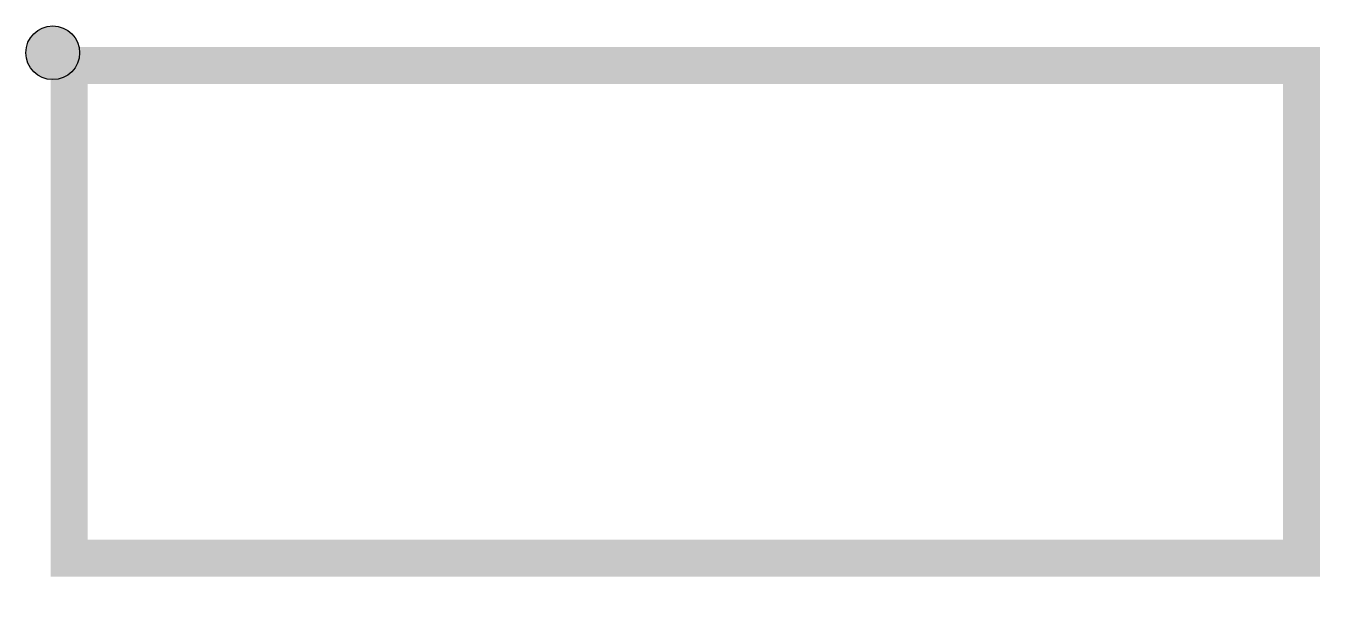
# Model space of a CAD drawing. Extents: x -0.4 to 10.2, y -0.3 to 4.3.
import ezdxf

# ---------------------------------------------------------------- set-up
doc = ezdxf.new("R2010")
doc.units = 0
doc.header["$MEASUREMENT"] = 0
doc.layers.get('0').update_dxf_attribs({"linetype": 'CONTINUOUS'})

msp = doc.modelspace()

# ---------------------------------------------------------------- hatches: boundary and pattern name
msp.add_hatch(color=256).paths.add_polyline_path([(-0.351, 4.103, 0.621729), (0, 3.93), (0, 4), (0.059, 4, 0.124188), (0.085, 4.103, 1)])

# ---------------------------------------------------------------- linework, layer by layer
at = {"const_width": 0.3}
msp.add_lwpolyline([(0, 0), (10, 0), (10, 4), (0, 4), (0, -0.15)], dxfattribs=at)
msp.add_circle((-0.133, 4.103), 0.218)

doc.saveas('drawing.dxf')
